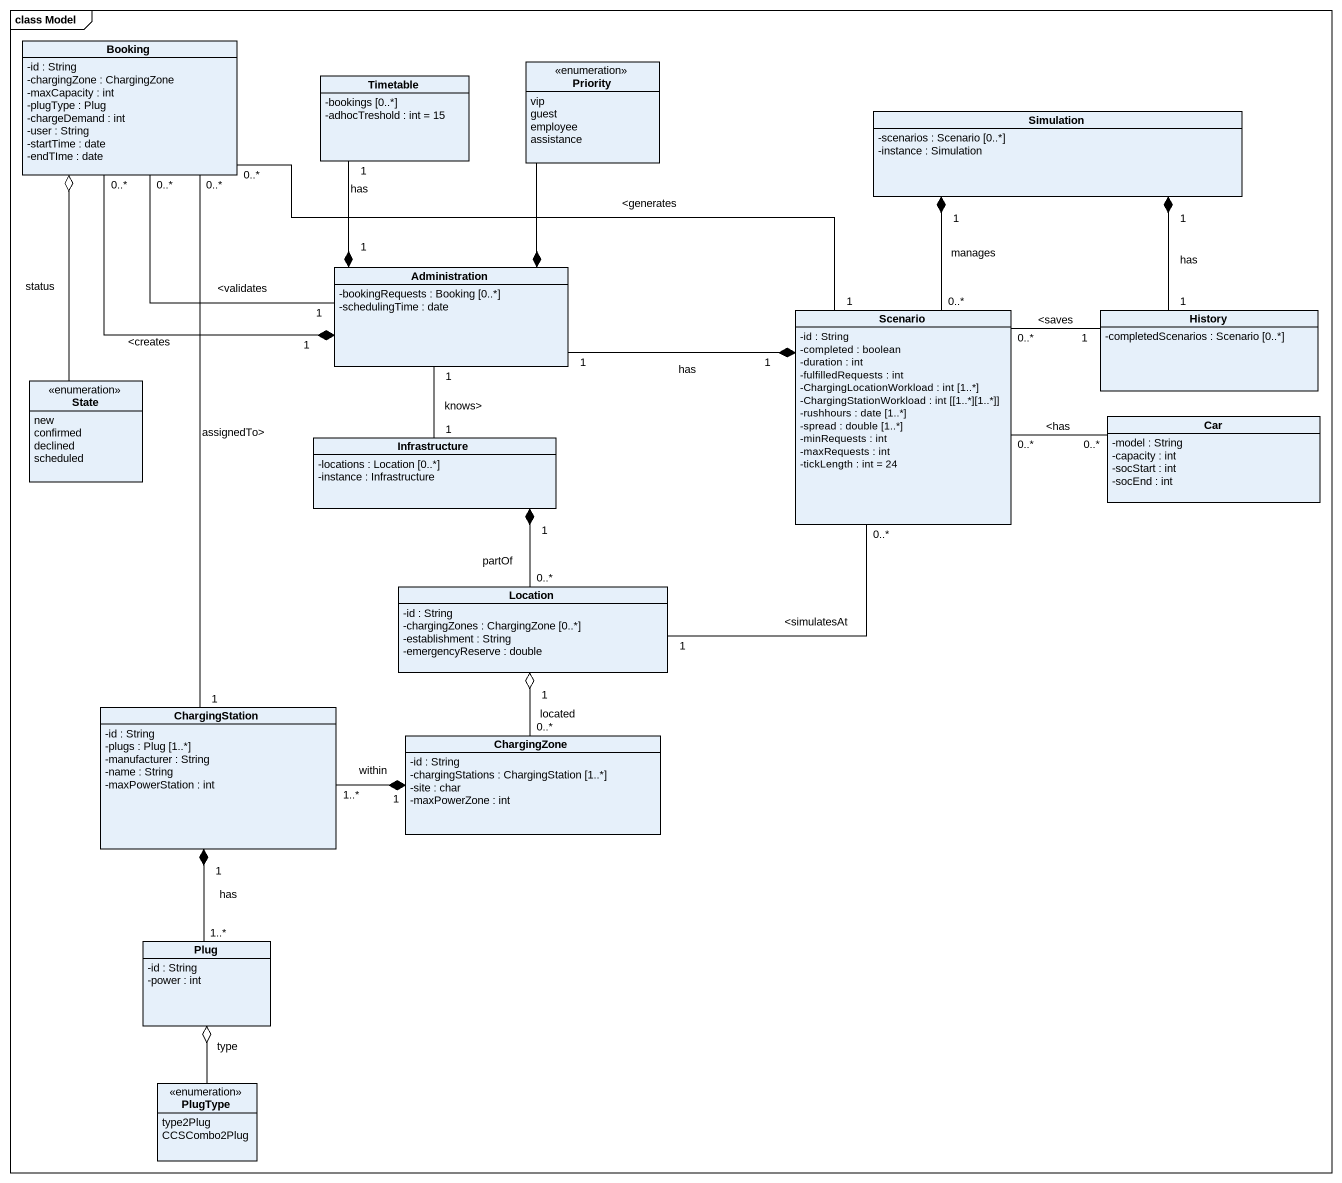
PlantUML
@startuml
mainframe class Model
hide circle
hide empty members
skinparam classAttributeIconSize 0
class Booking {
  -id : String
  -chargingZone : ChargingZone
  -maxCapacity : int
  -plugType : Plug
  -chargeDemand : int
  -user : String
  -startTime : date
  -endTIme : date
}
class Timetable {
  -bookings [0..*]
  -adhocTreshold : int = 15
}
enum Priority {
  vip
  guest
  employee
  assistance
}
class Simulation {
  -scenarios : Scenario [0..*]
  -instance : Simulation
}
class Administration {
  -bookingRequests : Booking [0..*]
  -schedulingTime : date
}
class Scenario {
  -id : String
  -completed : boolean
  -duration : int
  -fulfilledRequests : int
  -ChargingLocationWorkload : int [1..*]
  -ChargingStationWorkload : int ~[~[1..*][1..*]]
  -rushhours : date [1..*]
  -spread : double [1..*]
  -minRequests : int
  -maxRequests : int
  -tickLength : int = 24
}
class History {
  -completedScenarios : Scenario [0..*]
}
enum "State" as State_ {
  new
  confirmed
  declined
  scheduled
}
class Infrastructure {
  -locations : Location [0..*]
  -instance : Infrastructure
}
class Car {
  -model : String
  -capacity : int
  -socStart : int
  -socEnd : int
}
class Location {
  -id : String
  -chargingZones : ChargingZone [0..*]
  -establishment : String
  -emergencyReserve : double
}
class ChargingStation {
  -id : String
  -plugs : Plug [1..*]
  -manufacturer : String
  -name : String
  -maxPowerStation : int
}
class ChargingZone {
  -id : String
  -chargingStations : ChargingStation [1..*]
  -site : char
  -maxPowerZone : int
}
class Plug {
  -id : String
  -power : int
}
enum PlugType {
  type2Plug
  CCSCombo2Plug
}
Booking "0..*" -- "1" Administration : <validates
Booking o-- State_ : status
Booking "0..*" -- "1" ChargingStation : assignedTo>
Simulation "1" *-- "0..*" Scenario : manages
Simulation "1" *-- "1" History : has
Administration "1" *-up- "0..*" Booking : <creates
Administration "1" *-up- "1" Timetable : has
Administration *-up- Priority
Administration "1" -- "1" Infrastructure : knows>
Scenario "1" -left- "0..*" Booking : <generates
Scenario "1" *-left- "1" Administration : has
Scenario "0..*" -right- "1" History : <saves
Scenario "0..*" -right- "0..*" Car : <has
Scenario "0..*" -left- "1" Location : <simulatesAt
Infrastructure "1" *-- "0..*" Location : partOf
Location "1" o-- "0..*" ChargingZone : located
ChargingStation "1" *-- "1..*" Plug : has
ChargingZone "1" *-left- "1..*" ChargingStation : within
Plug o-- PlugType : type
@enduml
